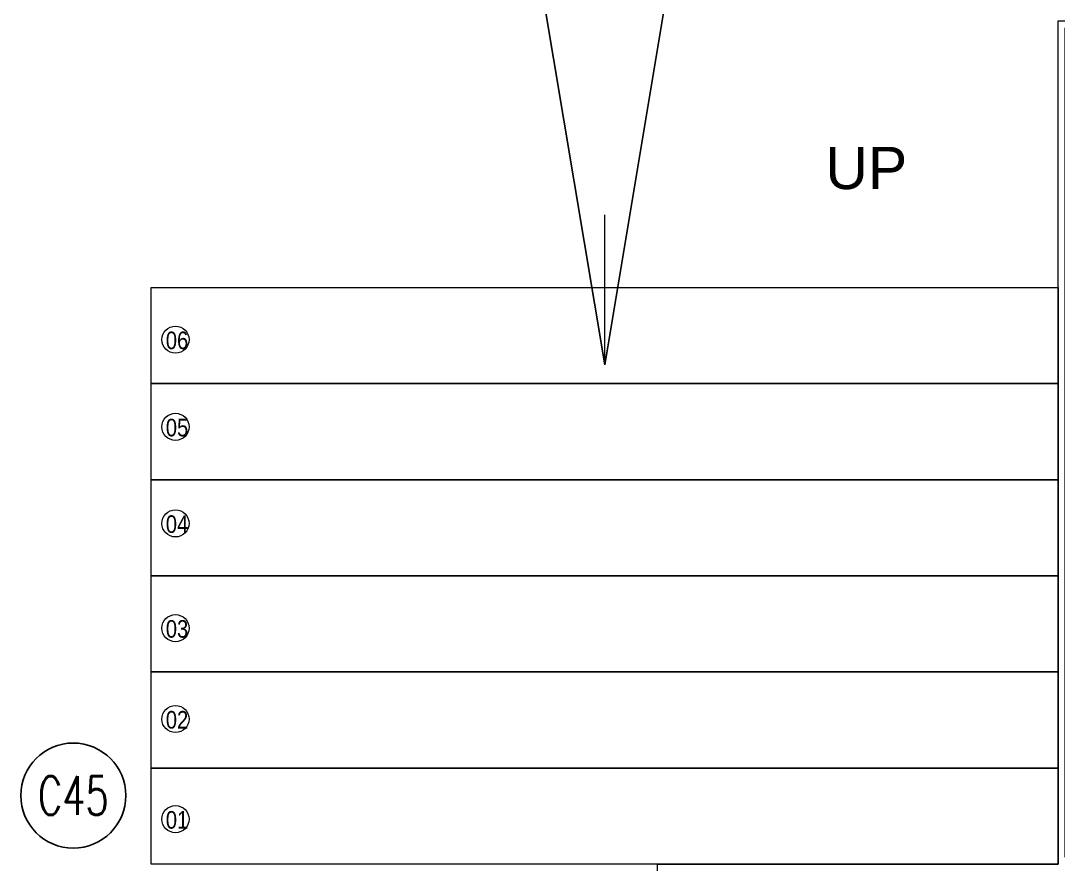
# Model space of a CAD drawing. Header units: inches. Extents: x 16106347 to 16308397, y -515360 to -420631.
# Drawn here: x 16161208 to 16168585, y -476377 to -470377 of the extents above; entities that cross this region are included whole.
import ezdxf
from ezdxf.enums import TextEntityAlignment as Align

# ---------------------------------------------------------------- set-up
doc = ezdxf.new("R2010")
doc.units = ezdxf.units.IN
doc.header["$LTSCALE"] = 1000
doc.header["$MEASUREMENT"] = 0
doc.linetypes.add('DASHED', pattern=[0.75, 0.5, -0.25])
doc.layers.get('0').update_dxf_attribs({"color": 1})
for name, color, linetype in [('00', 252, 'Continuous'), ('FURINTURE', 37, 'Continuous'), ('S-COLUMN CIRCLE', 9, 'Continuous'), ('S-COLUMN NO', 2, 'Continuous'), ('TEXT', 7, 'Continuous')]:
    doc.layers.add(name, color=color, linetype=linetype)
for name, color, linetype, lineweight in [('dim', 251, 'Continuous', 9), ('Dimension', 18, 'Continuous', 5), ('FLOORING', 251, 'Continuous', 20), ('stone', 251, 'Continuous', 18)]:
    doc.layers.add(name, color=color, linetype=linetype, lineweight=lineweight)
doc.styles.add('ARIAL', font='ARIALN.TTF')
doc.styles.add('ROMANS', font='simplex.shx', dxfattribs={"width": 0.7})
doc.styles.get("Standard").update_dxf_attribs({"font": 'arial.ttf'})
doc.dimstyles.get("Standard").update_dxf_attribs({"dimscale": 200, "dimtxt": 2, "dimasz": 1, "dimexe": 1, "dimexo": 1, "dimgap": 1, "dimtad": 0, "dimtoh": 1, "dimdec": 1, "dimlfac": 0.001, "dimzin": 0, "dimdsep": 46, "dimtxsty": 'Standard', "dimblk": 'CLOSEDBLANK', "dimcen": 1, "dimclrd": 256, "dimclre": 256, "dimclrt": 256, "dimadec": 1, "dimazin": 0, "dimtfac": 1, "dimtdec": 1, "dimtix": 1, "dimtofl": 0, "dimtmove": 1, "dimatfit": 0, "dimldrblk": 'CLOSEDBLANK', "dimfxl": 0, "dimtolj": 1, "dimtzin": 0, "dimlwd": -1, "dimlwe": -1, "dimarcsym": 0})

# ---------------------------------------------------------------- blocks, each defined once
blk = doc.blocks.new('GAZEBO')
at = {"layer": 'Dimension', "linetype": 'DASHED', "ltscale": 0.5, "elevation": 0}
for points in [[(356983.89, -12598.62), (357235.9, -12598.62), (357235.9, -12838.62), (356983.89, -12838.62)], [(356985.89, -12600.62), (357233.9, -12600.62), (357233.9, -12836.62), (356985.89, -12836.62)], [(357001.75, -12600.62), (357003.75, -12600.62), (357003.75, -12836.62), (357001.75, -12836.62)], [(357019.61, -12600.62), (357021.61, -12600.62), (357021.61, -12836.62), (357019.61, -12836.62)], [(357037.46, -12600.62), (357039.46, -12600.62), (357039.46, -12836.62), (357037.46, -12836.62)], [(357055.32, -12600.62), (357057.32, -12600.62), (357057.32, -12836.62), (357055.32, -12836.62)], [(357073.18, -12600.62), (357075.18, -12600.62), (357075.18, -12836.62), (357073.18, -12836.62)], [(357091.04, -12600.62), (357093.04, -12600.62), (357093.04, -12836.62), (357091.04, -12836.62)], [(357108.89, -12600.62), (357110.89, -12600.62), (357110.89, -12836.62), (357108.89, -12836.62)], [(357126.75, -12600.62), (357128.75, -12600.62), (357128.75, -12836.62), (357126.75, -12836.62)], [(357144.61, -12600.62), (357146.61, -12600.62), (357146.61, -12836.62), (357144.61, -12836.62)], [(357162.47, -12600.62), (357164.47, -12600.62), (357164.47, -12836.62), (357162.47, -12836.62)], [(357180.32, -12600.62), (357182.32, -12600.62), (357182.32, -12836.62), (357180.32, -12836.62)], [(357198.18, -12600.62), (357200.18, -12600.62), (357200.18, -12836.62), (357198.18, -12836.62)], [(357216.04, -12600.62), (357218.04, -12600.62), (357218.04, -12836.62), (357216.04, -12836.62)]]:
    blk.add_lwpolyline(points, close=True, dxfattribs=at)
blk = doc.blocks.new('_ClosedBlank')
at = {"color": 0, "linetype": 'ByBlock', "lineweight": -2}
for p, q in [((-1, 0.166667), (0, 0)), ((-1, 0.166667), (-1, -0.166667)), ((0, 0), (-1, -0.166667))]:
    blk.add_line(p, q, dxfattribs=at)
blk = doc.blocks.new('zw$8369')
at = {"layer": 'FLOORING', "color": 251, "elevation": 0}
blk.add_lwpolyline([(-1315.63, 245.01), (-1201.63, 245.01), (-1201.63, 485.01), (-949.63, 485.01), (-949.62, 245.01), (-835.62, 245.01), (-835.62, -98.86), (-835.62, -490.75), (-1315.63, -490.75), (-1315.63, 245.01)], dxfattribs=at)
for points in [[(-1459.63, 409.13), (-1201.63, 409.13), (-1201.63, 381.78), (-1459.63, 381.78)], [(-1459.63, 381.78), (-1201.63, 381.78), (-1201.63, 354.43), (-1459.63, 354.43)], [(-1459.63, 354.43), (-1201.63, 354.43), (-1201.63, 327.07), (-1459.63, 327.07)], [(-1459.63, 327.07), (-1201.63, 327.07), (-1201.63, 299.72), (-1459.63, 299.72)], [(-1459.63, 299.72), (-1201.63, 299.72), (-1201.63, 272.37), (-1459.63, 272.37)], [(-1459.63, 272.37), (-1201.63, 272.37), (-1201.63, 245.01), (-1459.63, 245.01)]]:
    blk.add_lwpolyline(points, close=True, dxfattribs=at)
at = {"layer": 'stone', "color": 251, "ltscale": 1.5}
for centre in [(-1452.72, 394.27, 0), (-1452.72, 369.46, 0), (-1452.72, 341.99, 0), (-1452.72, 312.18, 0), (-1452.72, 286.32, 0), (-1452.72, 257.84, 0)]:
    blk.add_circle(centre, 3.85, dxfattribs=at)
at = {"layer": 'FURINTURE', "color": 251, "rotation": 360}
blk.add_blockref('GAZEBO', (-358185.52, 13083.63, 0), dxfattribs=at)
at = {"layer": 'TEXT', "color": 251, "insert": (-1244.58, 449.12, 0), "char_height": 12, "width": 168.1154, "attachment_point": 3, "style": 'ARIAL'}
blk.add_mtext('{\\fArial|b0|i0|c0|p34;\\C1;UP}', dxfattribs=at)
at = {"layer": 'TEXT', "color": 251, "linetype": 'Continuous', "char_height": 5, "width": 33.0616, "attachment_point": 1, "style": 'ARIAL'}
for s, insert in [('{\\C1;06}', (-1455.46, 396.57, 0)), ('{\\C1;05}', (-1455.46, 371.76, 0)), ('{\\C1;04}', (-1455.46, 344.29, 0)), ('{\\C1;03}', (-1455.46, 314.48, 0)), ('{\\C1;02}', (-1455.46, 288.62, 0)), ('{\\C1;01}', (-1455.46, 260.14, 0))]:
    blk.add_mtext(s, dxfattribs=dict(at, insert=insert))
at = {"layer": 'dim', "color": 251}
blk.add_leader([(-1330.63, 387.07, 0), (-1330.63, 429.8, 0)], dimstyle='Standard', override={"dimasz": 15, "dimclrd": 7, "dimclrt": 1}, dxfattribs=at)

msp = doc.modelspace()

# ---------------------------------------------------------------- linework, layer by layer
at = {"layer": 'S-COLUMN CIRCLE'}
msp.add_circle((16161581.3, -475888.2, 0), 373.6, dxfattribs=at)

# ---------------------------------------------------------------- block references
at = {"layer": '00', "color": 1, "linetype": 'Continuous', "xscale": 25, "yscale": 25, "zscale": 25}
msp.add_blockref('zw$8369', (16198625.9, -482502.1, 0), dxfattribs=at)

# ---------------------------------------------------------------- texts
at = {"layer": 'S-COLUMN NO', "style": 'ROMANS', "width": 0.7}
msp.add_text('C45', height=275, dxfattribs=at).set_placement((16161581.3, -475888.2, 0), align=Align.MIDDLE)

doc.saveas('drawing.dxf')
